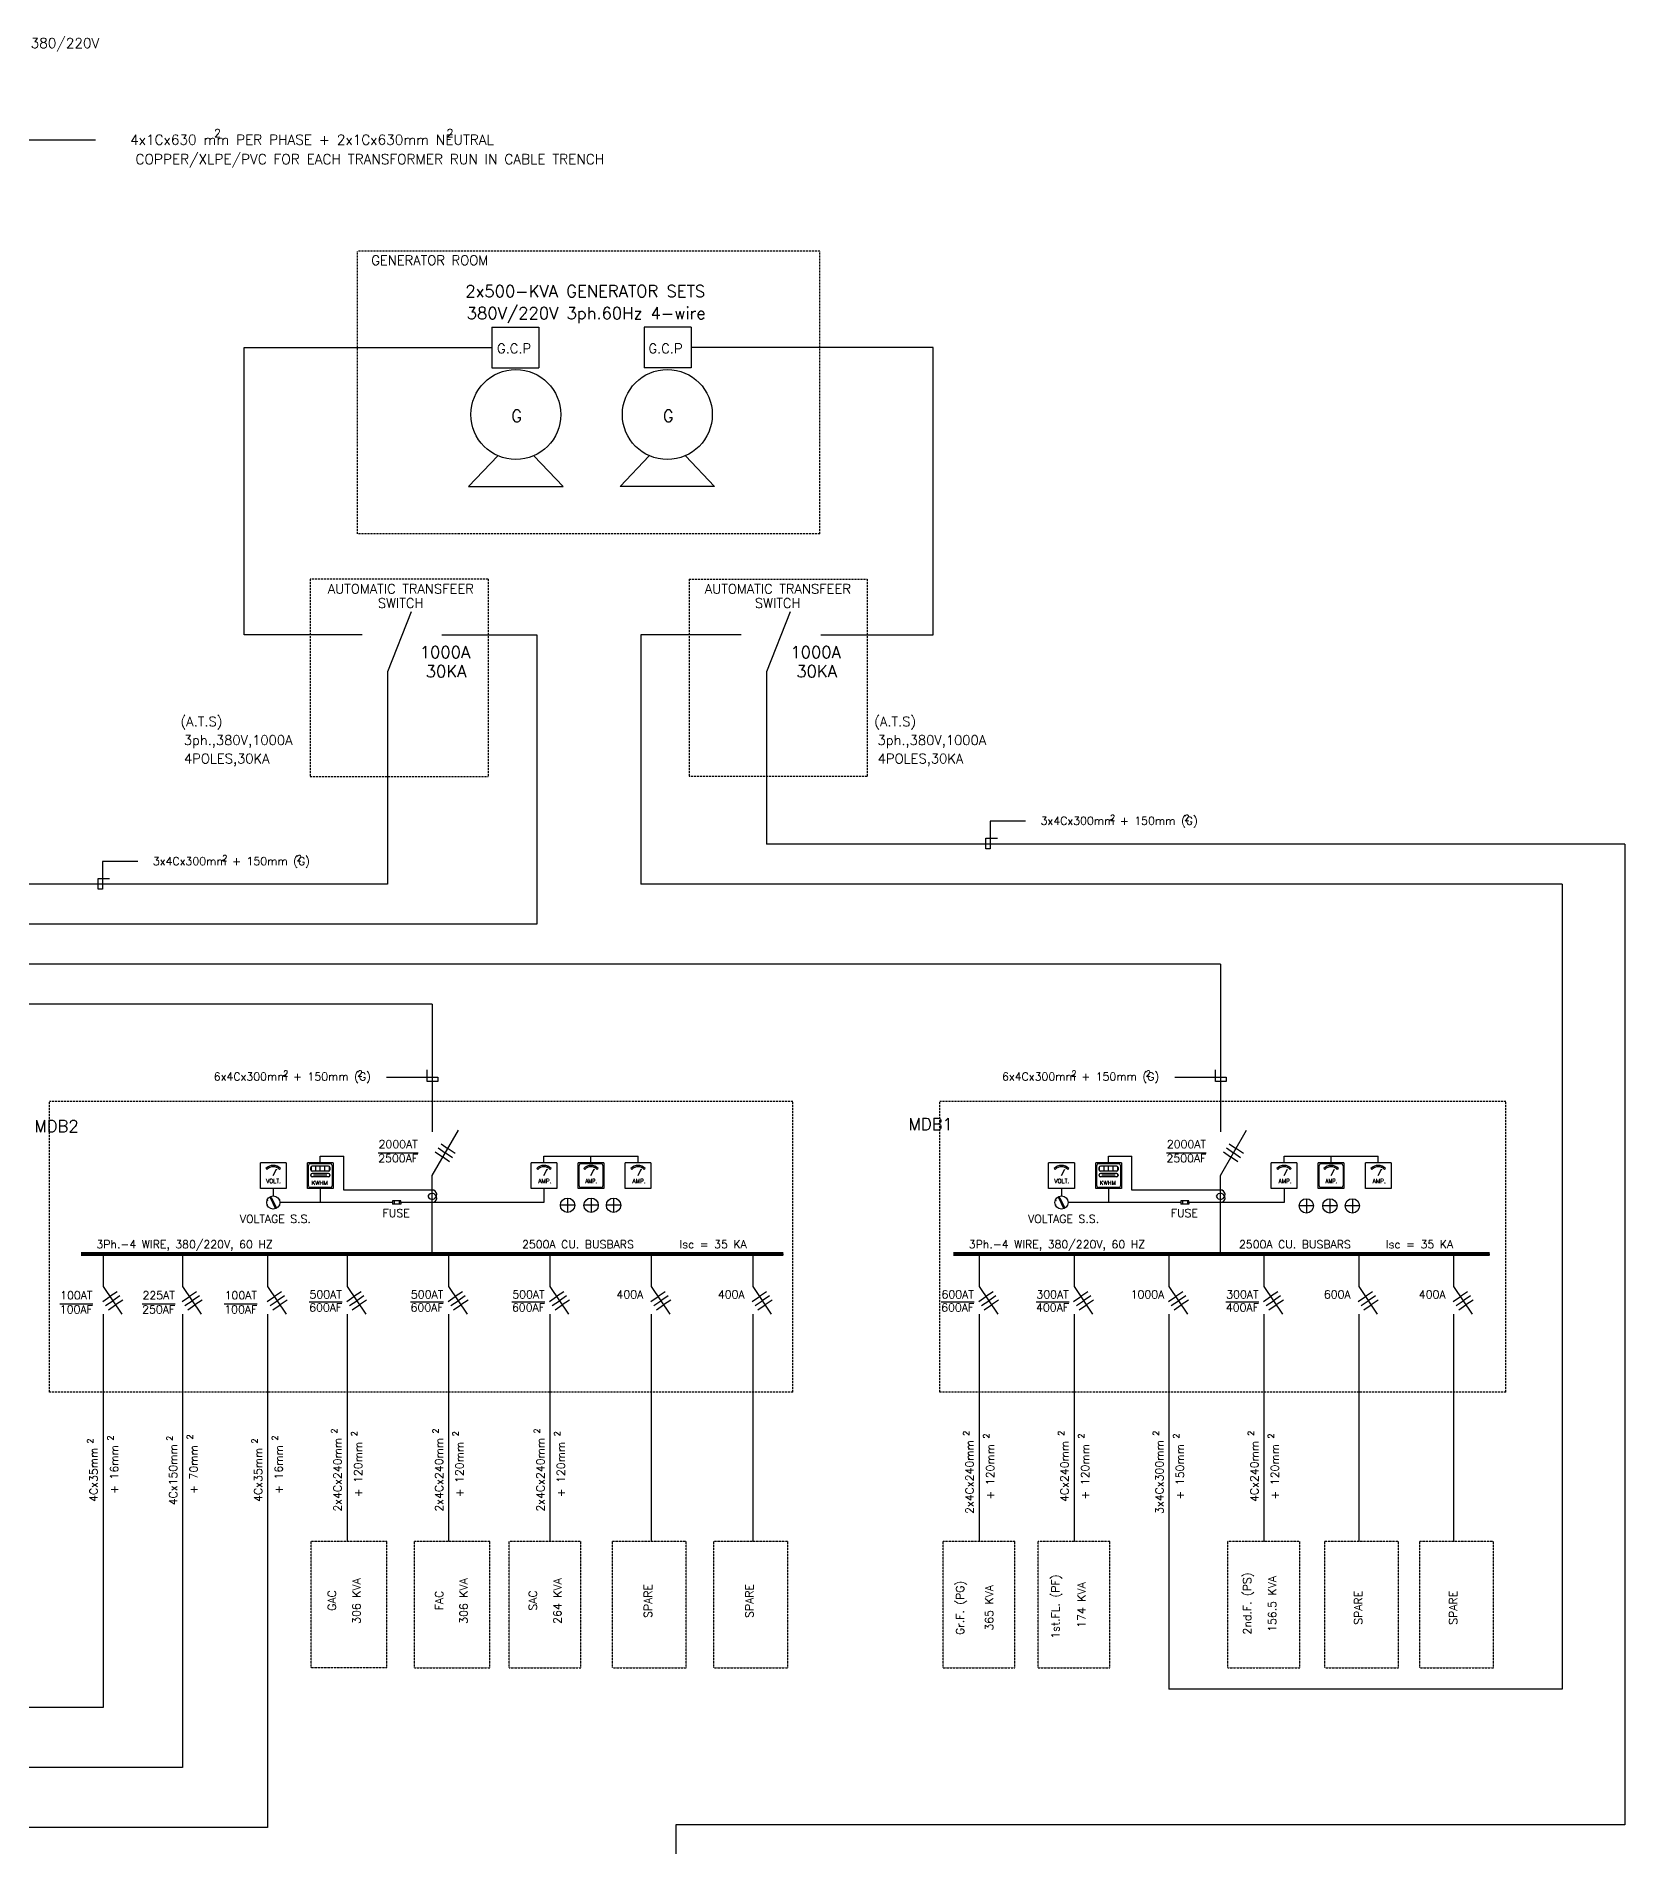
# Model space of a CAD drawing. Extents: x 20055 to 127460, y -8950 to 79188.
# Drawn here: x 87773 to 127460, y 28768 to 74011 of the extents above; entities that cross this region are included whole.
import ezdxf
from ezdxf.enums import TextEntityAlignment as Align

# ---------------------------------------------------------------- set-up
doc = ezdxf.new("R2010")
doc.units = 0
doc.header["$MEASUREMENT"] = 0
doc.linetypes.add('DASHED', pattern=[0.75, 0.5, -0.25])
for name, color, linetype in [('DB', 4, 'CONTINUOUS'), ('GRID-NO', 1, 'CONTINUOUS'), ('TEXT', 200, 'CONTINUOUS'), ('WIRE', 4, 'CONTINUOUS')]:
    doc.layers.add(name, color=color, linetype=linetype)
doc.styles.add('DWG', font='ROMANS.shx', dxfattribs={"width": 0.8, "height": 200})
doc.styles.add('ROMANS', font='ROMANS.shx', dxfattribs={"height": 0.4})

msp = doc.modelspace()

# ---------------------------------------------------------------- linework, layer by layer
at = {"layer": 'DB', "color": 7, "linetype": 'DASHED', "ltscale": 100}
for p, q in [((107352, 68641), (95801, 68641)), ((95801, 61579), (95801, 68641)), ((107352, 61579), (107352, 68641)), ((107352, 61579), (95801, 61579)), ((94619, 60445), (94619, 55515)), ((99064, 60445), (94619, 60445)), ((99064, 60445), (99064, 55515)), ((104089, 60445), (108535, 60445)), ((104089, 60445), (104089, 55515)), ((108535, 60445), (108535, 55515)), ((94619, 55515), (99064, 55515)), ((108535, 55515), (104089, 55515)), ((88105, 40124), (88105, 47391)), ((106674, 47391), (88105, 47391)), ((106674, 40124), (106674, 47391)), ((110346, 40124), (110346, 47391)), ((124491, 47391), (110346, 47391)), ((124491, 40124), (124491, 47391)), ((106674, 40124), (88105, 40124)), ((124491, 40124), (110346, 40124))]:
    msp.add_line(p, q, dxfattribs=at)
at = {"layer": 'DB', "color": 7, "linetype": 'DASHED'}
for p, q in [((94641, 33237), (94641, 36398)), ((96530, 36398), (94641, 36398)), ((96530, 33237), (96530, 36398)), ((99109, 36398), (97220, 36398)), ((97220, 33237), (97220, 36398)), ((99109, 33237), (99109, 36398)), ((99588, 33237), (99588, 36398)), ((101380, 36398), (99588, 36398)), ((101380, 33237), (101380, 36398)), ((102170, 33237), (102170, 36398)), ((104013, 36398), (102170, 36398)), ((104013, 33237), (104013, 36398)), ((104703, 33237), (104703, 36398)), ((106547, 36398), (104703, 36398)), ((106547, 33237), (106547, 36398)), ((110433, 33237), (110433, 36398)), ((112225, 36398), (110433, 36398)), ((112225, 33237), (112225, 36398)), ((112804, 33237), (112804, 36398)), ((114596, 36398), (112804, 36398)), ((114596, 33237), (114596, 36398)), ((119338, 36398), (117546, 36398)), ((117546, 33237), (117546, 36398)), ((119338, 33237), (119338, 36398)), ((121809, 36398), (119966, 36398)), ((119966, 33237), (119966, 36398)), ((121809, 33237), (121809, 36398)), ((122337, 33237), (122337, 36398)), ((124180, 36398), (122337, 36398)), ((124180, 33237), (124180, 36398)), ((96530, 33237), (94641, 33237)), ((97220, 33237), (99109, 33237)), ((99588, 33237), (101380, 33237)), ((102170, 33237), (104013, 33237)), ((104703, 33237), (106547, 33237)), ((110433, 33237), (112225, 33237)), ((112804, 33237), (114596, 33237)), ((117546, 33237), (119338, 33237)), ((119966, 33237), (121809, 33237)), ((122337, 33237), (124180, 33237))]:
    msp.add_line(p, q, dxfattribs=at)
at = {"layer": 'GRID-NO', "color": 11}
for p, q in [((112491, 54393), (111604, 54393)), ((90313, 53384), (89426, 53384))]:
    msp.add_line(p, q, dxfattribs=at)
for points in [[(111604, 54393), (111604, 53702), (111497, 53702), (111497, 53969), (111785, 53969)], [(89426, 53384), (89426, 52693), (89319, 52693), (89319, 52960), (89607, 52960)], [(96526, 47999), (97808, 47999), (97808, 47892), (97541, 47892), (97541, 48180)], [(116219, 47999), (117500, 47999), (117500, 47892), (117233, 47892), (117233, 48180)]]:
    msp.add_lwpolyline(points, dxfattribs=at)
at = {"layer": 'WIRE', "color": 4}
for p, q in [((99158, 66742), (99158, 65727)), ((99158, 66742), (100331, 66742)), ((100331, 66742), (100331, 65727)), ((102964, 66742), (102964, 65727)), ((104137, 66742), (102964, 66742)), ((104137, 66742), (104137, 65727)), ((92971, 66234), (99154, 66234)), ((99158, 66234), (99154, 66234)), ((104137, 66234), (104140, 66234)), ((110183, 66234), (104140, 66234)), ((99158, 65727), (100331, 65727)), ((104137, 65727), (102964, 65727)), ((99302, 63529), (98573, 62759)), ((100207, 63529), (100936, 62759)), ((103087, 63529), (102358, 62759)), ((103992, 63529), (104721, 62759)), ((98573, 62759), (100936, 62759)), ((104721, 62759), (102358, 62759)), ((97141, 59630), (96548, 58127)), ((106611, 59630), (106018, 58127)), ((100280, 59050), (100280, 51824)), ((102874, 59050), (102874, 52824)), ((127460, 53824), (127460, 29320)), ((125892, 52824), (125892, 32704)), ((117358, 50824), (117358, 46636)), ((97665, 49824), (97665, 46636)), ((97665, 45542), (98321, 46675)), ((117358, 45542), (118013, 46675)), ((97816, 46232), (97993, 46109)), ((97887, 46336), (98064, 46212)), ((98241, 46089), (98064, 46212)), ((117509, 46232), (117686, 46109)), ((117580, 46336), (117757, 46212)), ((117933, 46089), (117757, 46212)), ((93373, 45217), (93373, 45861)), ((94015, 45861), (93373, 45861)), ((94015, 45861), (94015, 45217)), ((94549, 45217), (94549, 45861)), ((95191, 45861), (94549, 45861)), ((94574, 45284), (94574, 45794)), ((95124, 45836), (94615, 45836)), ((94870, 46026), (95454, 46026)), ((94870, 45861), (94870, 46026)), ((95166, 45794), (95166, 45284)), ((95191, 45861), (95191, 45217)), ((95454, 45179), (95454, 46026)), ((97743, 46130), (97920, 46006)), ((98097, 45883), (97920, 46006)), ((98169, 45985), (97993, 46109)), ((100136, 45217), (100136, 45861)), ((100778, 45861), (100136, 45861)), ((100457, 46026), (102808, 46026)), ((100457, 45861), (100457, 46026)), ((100778, 45861), (100778, 45217)), ((101311, 45217), (101311, 45861)), ((101953, 45861), (101311, 45861)), ((101336, 45284), (101336, 45794)), ((101887, 45836), (101378, 45836)), ((101632, 45861), (101632, 46026)), ((101929, 45794), (101929, 45284)), ((101953, 45861), (101953, 45217)), ((102487, 45217), (102487, 45861)), ((103129, 45861), (102487, 45861)), ((102808, 45861), (102808, 46026)), ((103129, 45861), (103129, 45217)), ((113066, 45217), (113066, 45861)), ((113708, 45861), (113066, 45861)), ((113708, 45861), (113708, 45217)), ((114241, 45217), (114241, 45861)), ((114883, 45861), (114241, 45861)), ((114266, 45284), (114266, 45794)), ((114817, 45836), (114308, 45836)), ((114562, 46026), (115146, 46026)), ((114562, 45861), (114562, 46026)), ((114859, 45794), (114859, 45284)), ((114883, 45861), (114883, 45217)), ((115146, 45179), (115146, 46026)), ((117436, 46130), (117613, 46006)), ((117789, 45883), (117613, 46006)), ((117862, 45985), (117686, 46109)), ((118627, 45217), (118627, 45861)), ((119269, 45861), (118627, 45861)), ((118948, 46026), (121299, 46026)), ((118948, 45861), (118948, 46026)), ((119269, 45861), (119269, 45217)), ((119802, 45217), (119802, 45861)), ((120444, 45861), (119802, 45861)), ((119827, 45284), (119827, 45794)), ((120378, 45836), (119869, 45836)), ((120123, 45861), (120123, 46026)), ((120420, 45794), (120420, 45284)), ((120444, 45861), (120444, 45217)), ((120978, 45217), (120978, 45861)), ((121620, 45861), (120978, 45861)), ((121299, 45861), (121299, 46026)), ((121620, 45861), (121620, 45217)), ((97665, 43579), (97665, 45542)), ((117358, 43579), (117358, 45542)), ((94015, 45217), (93373, 45217)), ((93541, 44922), (93557, 44916)), ((93562, 44804), (93546, 44797)), ((93626, 45016), (93633, 45000)), ((93629, 44975), (93633, 45000)), ((93629, 44975), (93736, 44745)), ((93633, 45000), (93655, 44987)), ((93655, 44987), (93762, 44757)), ((93694, 45217), (93694, 45031)), ((93752, 45021), (93746, 45005)), ((93845, 44935), (93829, 44928)), ((93835, 44817), (93851, 44811)), ((96677, 44866), (93861, 44866)), ((95191, 45217), (94549, 45217)), ((95124, 45242), (94615, 45242)), ((94870, 45217), (94870, 44866)), ((97665, 45179), (95454, 45179)), ((96879, 44908), (96677, 44908)), ((96677, 44908), (96677, 44823)), ((96879, 44823), (96677, 44823)), ((96715, 44908), (96715, 44823)), ((96842, 44908), (96842, 44823)), ((96879, 44866), (96879, 44908)), ((100457, 44866), (96879, 44866)), ((96879, 44866), (96879, 44823)), ((97665, 44866), (96879, 44866)), ((100778, 45217), (100136, 45217)), ((100457, 45217), (100457, 44866)), ((101226, 44798), (100869, 44798)), ((101048, 44976), (101048, 44619)), ((101953, 45217), (101311, 45217)), ((101887, 45242), (101378, 45242)), ((101814, 44798), (101456, 44798)), ((101635, 44976), (101635, 44619)), ((102376, 44798), (102018, 44798)), ((102197, 44976), (102197, 44619)), ((103129, 45217), (102487, 45217)), ((113708, 45217), (113066, 45217)), ((113233, 44922), (113250, 44916)), ((113255, 44804), (113239, 44797)), ((113318, 45016), (113326, 45000)), ((113322, 44975), (113326, 45000)), ((113322, 44975), (113429, 44745)), ((113326, 45000), (113347, 44987)), ((113347, 44987), (113455, 44757)), ((113387, 45217), (113387, 45031)), ((113445, 45021), (113439, 45005)), ((113538, 44935), (113522, 44928)), ((113527, 44817), (113544, 44811)), ((116370, 44866), (113554, 44866)), ((114883, 45217), (114241, 45217)), ((114817, 45242), (114308, 45242)), ((114562, 45217), (114562, 44866)), ((117358, 45179), (115146, 45179)), ((116572, 44908), (116370, 44908)), ((116370, 44908), (116370, 44823)), ((116572, 44823), (116370, 44823)), ((116407, 44908), (116407, 44823)), ((116534, 44908), (116534, 44823)), ((116572, 44866), (116572, 44908)), ((118948, 44866), (116572, 44866)), ((117358, 44866), (116572, 44866)), ((116572, 44866), (116572, 44823)), ((119269, 45217), (118627, 45217)), ((118948, 45217), (118948, 44866)), ((119504, 44961), (119504, 44604)), ((120444, 45217), (119802, 45217)), ((120378, 45242), (119869, 45242)), ((120092, 44961), (120092, 44604)), ((120654, 44961), (120654, 44604)), ((121620, 45217), (120978, 45217)), ((93644, 44728), (93638, 44712)), ((93736, 44745), (93758, 44733)), ((93758, 44733), (93762, 44757)), ((93758, 44733), (93765, 44717)), ((113337, 44728), (113331, 44712)), ((113429, 44745), (113451, 44733)), ((113451, 44733), (113455, 44757)), ((113451, 44733), (113458, 44717)), ((119683, 44783), (119326, 44783)), ((120271, 44783), (119913, 44783)), ((120832, 44783), (120475, 44783)), ((89446, 43579), (89446, 42770)), ((91430, 43579), (91430, 42770)), ((94392, 43579), (93000, 43579)), ((93555, 43579), (93555, 42770)), ((94392, 43579), (106440, 43579)), ((95540, 43579), (95540, 42770)), ((98073, 43579), (98073, 42770)), ((100606, 43579), (100606, 42770)), ((103140, 43579), (103140, 42770)), ((105673, 43579), (105673, 42770)), ((111329, 43579), (111329, 42770)), ((113700, 43579), (113700, 42770)), ((114287, 43579), (124087, 43579)), ((116071, 43579), (116071, 42770)), ((118442, 43579), (118442, 42770)), ((120813, 43579), (120813, 42770)), ((123184, 43579), (123184, 42770)), ((89446, 42770), (89910, 42074)), ((89794, 42636), (89615, 42517)), ((89865, 42532), (89685, 42413)), ((91430, 42770), (91895, 42074)), ((91778, 42636), (91599, 42517)), ((91849, 42532), (91670, 42413)), ((93555, 42770), (94020, 42074)), ((93903, 42636), (93724, 42517)), ((93974, 42532), (93795, 42413)), ((95540, 42770), (96004, 42074)), ((95888, 42636), (95709, 42517)), ((95958, 42532), (95779, 42413)), ((98073, 42770), (98537, 42074)), ((98421, 42636), (98242, 42517)), ((98492, 42532), (98312, 42413)), ((100606, 42770), (101071, 42074)), ((100954, 42636), (100775, 42517)), ((101025, 42532), (100846, 42413)), ((103140, 42770), (103604, 42074)), ((103488, 42636), (103308, 42517)), ((103558, 42532), (103379, 42413)), ((105673, 42770), (106137, 42074)), ((106021, 42636), (105842, 42517)), ((106092, 42532), (105912, 42413)), ((111329, 42770), (111794, 42074)), ((111677, 42636), (111498, 42517)), ((111748, 42532), (111569, 42413)), ((113700, 42770), (114165, 42074)), ((114048, 42636), (113869, 42517)), ((114119, 42532), (113940, 42413)), ((116071, 42770), (116536, 42074)), ((116419, 42636), (116240, 42517)), ((116490, 42532), (116311, 42413)), ((118442, 42770), (118907, 42074)), ((118790, 42636), (118611, 42517)), ((118861, 42532), (118681, 42413)), ((120813, 42770), (121277, 42074)), ((121161, 42636), (120982, 42517)), ((121232, 42532), (121052, 42413)), ((123184, 42770), (123648, 42074)), ((123532, 42636), (123353, 42517)), ((123603, 42532), (123423, 42413)), ((89435, 42397), (89615, 42517)), ((89506, 42293), (89685, 42413)), ((89575, 42188), (89754, 42308)), ((89934, 42427), (89754, 42308)), ((91420, 42397), (91599, 42517)), ((91490, 42293), (91670, 42413)), ((91559, 42188), (91739, 42308)), ((91918, 42427), (91739, 42308)), ((93545, 42397), (93724, 42517)), ((93616, 42293), (93795, 42413)), ((93685, 42188), (93864, 42308)), ((94043, 42427), (93864, 42308)), ((95529, 42397), (95709, 42517)), ((95600, 42293), (95779, 42413)), ((95669, 42188), (95848, 42308)), ((96027, 42427), (95848, 42308)), ((98063, 42397), (98242, 42517)), ((98133, 42293), (98312, 42413)), ((98202, 42188), (98381, 42308)), ((98561, 42427), (98381, 42308)), ((100596, 42397), (100775, 42517)), ((100666, 42293), (100846, 42413)), ((100735, 42188), (100915, 42308)), ((101094, 42427), (100915, 42308)), ((103129, 42397), (103308, 42517)), ((103200, 42293), (103379, 42413)), ((103269, 42188), (103448, 42308)), ((103627, 42427), (103448, 42308)), ((105662, 42397), (105842, 42517)), ((105733, 42293), (105912, 42413)), ((105802, 42188), (105981, 42308)), ((106161, 42427), (105981, 42308)), ((111319, 42397), (111498, 42517)), ((111390, 42293), (111569, 42413)), ((111459, 42188), (111638, 42308)), ((111817, 42427), (111638, 42308)), ((113690, 42397), (113869, 42517)), ((113760, 42293), (113940, 42413)), ((113829, 42188), (114009, 42308)), ((114188, 42427), (114009, 42308)), ((116061, 42397), (116240, 42517)), ((116131, 42293), (116311, 42413)), ((116200, 42188), (116380, 42308)), ((116559, 42427), (116380, 42308)), ((118432, 42397), (118611, 42517)), ((118502, 42293), (118681, 42413)), ((118571, 42188), (118750, 42308)), ((118930, 42427), (118750, 42308)), ((120802, 42397), (120982, 42517)), ((120873, 42293), (121052, 42413)), ((120942, 42188), (121121, 42308)), ((121301, 42427), (121121, 42308)), ((123173, 42397), (123353, 42517)), ((123244, 42293), (123423, 42413)), ((123313, 42188), (123492, 42308)), ((123671, 42427), (123492, 42308)), ((89446, 42074), (89446, 32250)), ((91430, 42074), (91430, 30750)), ((93555, 42074), (93555, 29250)), ((95540, 42074), (95540, 36398)), ((98073, 42074), (98073, 36398)), ((100606, 42074), (100606, 36398)), ((103140, 42074), (103140, 36398)), ((105673, 42074), (105673, 36398)), ((111329, 42074), (111329, 36398)), ((113700, 42074), (113700, 36398)), ((116071, 42074), (116071, 32704)), ((118442, 42074), (118442, 36398)), ((120813, 42074), (120813, 36398)), ((123184, 42074), (123184, 36398)), ((125892, 32704), (116071, 32704)), ((103749, 29320), (103749, 27531))]:
    msp.add_line(p, q, dxfattribs=at)
at = {"layer": 'WIRE'}
for p, q in [((92971, 59050), (92971, 66234)), ((110183, 59050), (110183, 66234)), ((95918, 59050), (92971, 59050)), ((97904, 59050), (100280, 59050)), ((105388, 59050), (102874, 59050)), ((107374, 59050), (110183, 59050)), ((96548, 58127), (96548, 52824)), ((106018, 58127), (106018, 53824))]:
    msp.add_line(p, q, dxfattribs=at)
at = {"layer": 'WIRE', "color": 4, "linetype": 'Continuous'}
for p, q in [((127460, 53824), (106018, 53824)), ((96548, 52824), (20189, 52824)), ((125892, 52824), (102874, 52824)), ((100280, 51824), (21189, 51824)), ((117358, 50824), (85081, 50824)), ((97665, 49824), (78966, 49824)), ((89446, 32250), (69387, 32250)), ((91430, 30750), (83430, 30750)), ((93555, 29250), (85555, 29250)), ((127460, 29320), (103749, 29320))]:
    msp.add_line(p, q, dxfattribs=at)
at = {"layer": 'WIRE', "color": 11}
for p, q in [((93514, 45720), (93539, 45695)), ((93550, 45717), (93556, 45709)), ((93566, 45731), (93573, 45722)), ((93586, 45741), (93591, 45732)), ((93604, 45761), (93611, 45742)), ((93628, 45759), (93632, 45749)), ((93649, 45764), (93652, 45754)), ((93675, 45768), (93675, 45758)), ((93694, 45539), (93777, 45697)), ((93695, 45758), (93695, 45779)), ((93715, 45768), (93715, 45758)), ((93741, 45764), (93738, 45754)), ((93762, 45759), (93758, 45749)), ((93767, 45686), (93780, 45704)), ((93773, 45682), (93780, 45704)), ((93786, 45761), (93779, 45742)), ((93804, 45741), (93799, 45732)), ((93824, 45731), (93817, 45722)), ((93840, 45717), (93834, 45709)), ((93850, 45695), (93875, 45720)), ((94633, 45681), (94633, 45740)), ((94647, 45662), (94647, 45759)), ((95073, 45774), (94666, 45774)), ((94759, 45662), (94759, 45759)), ((94870, 45662), (94870, 45759)), ((94981, 45662), (94981, 45759)), ((95092, 45759), (95092, 45662)), ((95107, 45740), (95107, 45681)), ((100276, 45720), (100301, 45695)), ((100313, 45717), (100319, 45709)), ((100329, 45731), (100336, 45722)), ((100349, 45741), (100354, 45732)), ((100366, 45761), (100374, 45742)), ((100391, 45759), (100394, 45749)), ((100412, 45764), (100414, 45754)), ((100438, 45768), (100438, 45758)), ((100457, 45758), (100458, 45779)), ((100457, 45539), (100539, 45697)), ((100478, 45768), (100477, 45758)), ((100503, 45764), (100501, 45754)), ((100524, 45759), (100521, 45749)), ((100530, 45686), (100543, 45704)), ((100536, 45682), (100543, 45704)), ((100549, 45761), (100542, 45742)), ((100566, 45741), (100561, 45732)), ((100586, 45731), (100580, 45722)), ((100603, 45717), (100596, 45709)), ((100613, 45695), (100638, 45720)), ((101452, 45720), (101477, 45695)), ((101488, 45717), (101495, 45709)), ((101504, 45731), (101511, 45722)), ((101524, 45741), (101529, 45732)), ((101542, 45761), (101549, 45742)), ((101567, 45759), (101570, 45749)), ((101587, 45764), (101590, 45754)), ((101613, 45768), (101613, 45758)), ((101632, 45539), (101715, 45697)), ((101633, 45758), (101633, 45779)), ((101653, 45768), (101653, 45758)), ((101679, 45764), (101677, 45754)), ((101700, 45759), (101696, 45749)), ((101705, 45686), (101718, 45704)), ((101711, 45682), (101718, 45704)), ((101724, 45761), (101717, 45742)), ((101742, 45741), (101737, 45732)), ((101762, 45731), (101755, 45722)), ((101778, 45717), (101772, 45709)), ((101788, 45695), (101813, 45720)), ((102627, 45720), (102652, 45695)), ((102663, 45717), (102670, 45709)), ((102680, 45731), (102686, 45722)), ((102700, 45741), (102705, 45732)), ((102717, 45761), (102725, 45742)), ((102742, 45759), (102745, 45749)), ((102763, 45764), (102765, 45754)), ((102789, 45768), (102789, 45758)), ((102808, 45758), (102809, 45779)), ((102808, 45539), (102890, 45697)), ((102829, 45768), (102828, 45758)), ((102854, 45764), (102852, 45754)), ((102875, 45759), (102872, 45749)), ((102881, 45686), (102894, 45704)), ((102887, 45682), (102894, 45704)), ((102900, 45761), (102892, 45742)), ((102917, 45741), (102912, 45732)), ((102937, 45731), (102931, 45722)), ((102954, 45717), (102947, 45709)), ((102963, 45695), (102988, 45720)), ((113206, 45720), (113231, 45695)), ((113243, 45717), (113249, 45709)), ((113259, 45731), (113266, 45722)), ((113279, 45741), (113284, 45732)), ((113296, 45761), (113304, 45742)), ((113321, 45759), (113324, 45749)), ((113342, 45764), (113344, 45754)), ((113368, 45768), (113368, 45758)), ((113387, 45758), (113388, 45779)), ((113387, 45539), (113469, 45697)), ((113408, 45768), (113407, 45758)), ((113433, 45764), (113431, 45754)), ((113454, 45759), (113451, 45749)), ((113460, 45686), (113473, 45704)), ((113466, 45682), (113473, 45704)), ((113479, 45761), (113472, 45742)), ((113496, 45741), (113491, 45732)), ((113516, 45731), (113510, 45722)), ((113533, 45717), (113526, 45709)), ((113543, 45695), (113568, 45720)), ((114325, 45681), (114325, 45740)), ((114340, 45662), (114340, 45759)), ((114766, 45774), (114359, 45774)), ((114451, 45662), (114451, 45759)), ((114562, 45662), (114562, 45759)), ((114674, 45662), (114674, 45759)), ((114785, 45759), (114785, 45662)), ((114799, 45740), (114799, 45681)), ((118767, 45720), (118792, 45695)), ((118804, 45717), (118810, 45709)), ((118820, 45731), (118827, 45722)), ((118840, 45741), (118845, 45732)), ((118857, 45761), (118865, 45742)), ((118882, 45759), (118885, 45749)), ((118903, 45764), (118905, 45754)), ((118929, 45768), (118929, 45758)), ((118948, 45758), (118949, 45779)), ((118948, 45539), (119030, 45697)), ((118969, 45768), (118968, 45758)), ((118994, 45764), (118992, 45754)), ((119015, 45759), (119012, 45749)), ((119021, 45686), (119034, 45704)), ((119027, 45682), (119034, 45704)), ((119040, 45761), (119033, 45742)), ((119057, 45741), (119052, 45732)), ((119077, 45731), (119071, 45722)), ((119094, 45717), (119087, 45709)), ((119104, 45695), (119129, 45720)), ((119943, 45720), (119968, 45695)), ((119979, 45717), (119986, 45709)), ((119995, 45731), (120002, 45722)), ((120015, 45741), (120020, 45732)), ((120033, 45761), (120040, 45742)), ((120058, 45759), (120061, 45749)), ((120078, 45764), (120081, 45754)), ((120104, 45768), (120104, 45758)), ((120123, 45539), (120206, 45697)), ((120124, 45758), (120124, 45779)), ((120144, 45768), (120144, 45758)), ((120170, 45764), (120168, 45754)), ((120191, 45759), (120187, 45749)), ((120196, 45686), (120209, 45704)), ((120202, 45682), (120209, 45704)), ((120215, 45761), (120208, 45742)), ((120233, 45741), (120228, 45732)), ((120253, 45731), (120246, 45722)), ((120269, 45717), (120263, 45709)), ((120279, 45695), (120304, 45720)), ((121118, 45720), (121143, 45695)), ((121154, 45717), (121161, 45709)), ((121171, 45731), (121177, 45722)), ((121191, 45741), (121196, 45732)), ((121208, 45761), (121216, 45742)), ((121233, 45759), (121236, 45749)), ((121254, 45764), (121256, 45754)), ((121280, 45768), (121280, 45758)), ((121299, 45758), (121300, 45779)), ((121299, 45539), (121381, 45697)), ((121320, 45768), (121319, 45758)), ((121345, 45764), (121343, 45754)), ((121366, 45759), (121363, 45749)), ((121372, 45686), (121385, 45704)), ((121378, 45682), (121385, 45704)), ((121391, 45761), (121383, 45742)), ((121408, 45741), (121403, 45732)), ((121428, 45731), (121422, 45722)), ((121445, 45717), (121438, 45709)), ((121454, 45695), (121479, 45720)), ((93694, 45539), (93695, 45539)), ((93694, 45539), (93694, 45539)), ((93773, 45690), (93767, 45686)), ((93773, 45690), (93773, 45682)), ((94633, 45540), (94633, 45557)), ((94647, 45548), (94647, 45550)), ((95073, 45647), (94666, 45647)), ((95073, 45591), (94666, 45591)), ((95073, 45507), (94666, 45507)), ((95036, 45548), (94702, 45548)), ((95092, 45550), (95092, 45548)), ((95107, 45557), (95107, 45540)), ((100457, 45539), (100457, 45539)), ((100457, 45539), (100457, 45539)), ((100536, 45690), (100530, 45686)), ((100536, 45690), (100536, 45682)), ((101632, 45539), (101633, 45539)), ((101632, 45539), (101632, 45539)), ((101711, 45690), (101705, 45686)), ((101711, 45690), (101711, 45682)), ((102808, 45539), (102808, 45539)), ((102808, 45539), (102808, 45539)), ((102887, 45690), (102881, 45686)), ((102887, 45690), (102887, 45682)), ((113387, 45539), (113387, 45539)), ((113387, 45539), (113387, 45539)), ((113466, 45690), (113460, 45686)), ((113466, 45690), (113466, 45682)), ((114325, 45540), (114325, 45557)), ((114340, 45548), (114340, 45550)), ((114766, 45647), (114359, 45647)), ((114766, 45591), (114359, 45591)), ((114766, 45507), (114359, 45507)), ((114729, 45548), (114395, 45548)), ((114785, 45550), (114785, 45548)), ((114799, 45557), (114799, 45540)), ((118948, 45539), (118948, 45539)), ((118948, 45539), (118948, 45539)), ((119027, 45690), (119021, 45686)), ((119027, 45690), (119027, 45682)), ((120123, 45539), (120124, 45539)), ((120123, 45539), (120123, 45539)), ((120202, 45690), (120196, 45686)), ((120202, 45690), (120202, 45682)), ((121299, 45539), (121299, 45539)), ((121299, 45539), (121299, 45539)), ((121378, 45690), (121372, 45686)), ((121378, 45690), (121378, 45682))]:
    msp.add_line(p, q, dxfattribs=at)
at = {"layer": 'WIRE', "color": 0}
for points in [[(89258, 71417), (78742, 71417), (78742, 71229), (79227, 71229), (79227, 71740)], [(88809, 71417), (84858, 71417), (84858, 71229), (85342, 71229), (85342, 71740)]]:
    msp.add_lwpolyline(points, dxfattribs=at)
at = {"layer": 'WIRE', "color": 11}
for points, const_width in [([(93696, 45539, -1), (93693, 45539, -1)], 2.52), ([(93695, 45539, -1), (93694, 45539, -1)], 1.05), ([(100458, 45539, -1), (100455, 45539, -1)], 2.52), ([(100457, 45539, -1), (100456, 45539, -1)], 1.05), ([(101633, 45539, -1), (101631, 45539, -1)], 2.52), ([(101633, 45539, -1), (101632, 45539, -1)], 1.05), ([(102809, 45539, -1), (102806, 45539, -1)], 2.52), ([(102808, 45539, -1), (102807, 45539, -1)], 1.05), ([(113388, 45539, -1), (113386, 45539, -1)], 2.52), ([(113387, 45539, -1), (113386, 45539, -1)], 1.05), ([(118949, 45539, -1), (118946, 45539, -1)], 2.52), ([(118948, 45539, -1), (118947, 45539, -1)], 1.05), ([(120124, 45539, -1), (120122, 45539, -1)], 2.52), ([(120124, 45539, -1), (120123, 45539, -1)], 1.05), ([(121300, 45539, -1), (121297, 45539, -1)], 2.52), ([(121299, 45539, -1), (121298, 45539, -1)], 1.05)]:
    msp.add_lwpolyline(points, format="xyb", close=True, dxfattribs=dict(at, const_width=const_width))
at = {"layer": 'WIRE', "color": 4}
for points in [[(88890, 43579, 100, 100, 0), (106440, 43579, 25.6, 25.6, 0)], [(124087, 43579, 100, 100, 0), (110685, 43579, 25.6, 25.6, 0)]]:
    msp.add_lwpolyline(points, format="xyseb", dxfattribs=at)
at = {"layer": 'WIRE', "color": 4, "const_width": 25.6}
for points in [[(88890, 43579), (106440, 43579)], [(110685, 43579), (124087, 43579)]]:
    msp.add_lwpolyline(points, dxfattribs=at)
at = {"layer": 'WIRE', "color": 4}
for centre, radius in [((99755, 64557), 1124), ((103540, 64557), 1124), ((93696, 44866), 165), ((101048, 44798), 179), ((101635, 44798), 179), ((102197, 44798), 179), ((113389, 44866), 165), ((119504, 44783), 179), ((120092, 44783), 179), ((120654, 44783), 179)]:
    msp.add_circle(centre, radius, dxfattribs=at)
at = {"layer": 'WIRE', "color": 11}
for centre, radius, start, end in [((93694, 45539), 256, 45.0803, 134.9197), ((93694, 45539), 220, 45.0803, 134.9197), ((94666, 45740), 33.5, 90, 180), ((95073, 45740), 33.5, 360, 90), ((100457, 45539), 256, 45.0803, 134.9197), ((100457, 45539), 220, 45.0803, 134.9197), ((101632, 45539), 256, 45.0803, 134.9197), ((101632, 45539), 220, 45.0803, 134.9197), ((102808, 45539), 256, 45.0803, 134.9197), ((102808, 45539), 220, 45.0803, 134.9197), ((113387, 45539), 256, 45.0803, 134.9197), ((113387, 45539), 220, 45.0803, 134.9197), ((114359, 45740), 33.5, 90, 180), ((114766, 45740), 33.5, 360, 90), ((118948, 45539), 256, 45.0803, 134.9197), ((118948, 45539), 220, 45.0803, 134.9197), ((120123, 45539), 256, 45.0803, 134.9197), ((120123, 45539), 220, 45.0803, 134.9197), ((121299, 45539), 256, 45.0803, 134.9197), ((121299, 45539), 220, 45.0803, 134.9197), ((94666, 45681), 33.5, 180, 270), ((94666, 45557), 33.5, 90, 180), ((94666, 45540), 33.5, 180, 270), ((95073, 45681), 33.5, 270, 0), ((95073, 45557), 33.5, 0, 90), ((95073, 45540), 33.5, 270, 0), ((114359, 45681), 33.5, 180, 270), ((114359, 45557), 33.5, 90, 180), ((114359, 45540), 33.5, 180, 270), ((114766, 45681), 33.5, 270, 0), ((114766, 45557), 33.5, 0, 90), ((114766, 45540), 33.5, 270, 0)]:
    msp.add_arc(centre, radius, start, end, dxfattribs=at)
at = {"layer": 'WIRE', "color": 4}
for centre, radius, start, end in [((94615, 45794), 41.9, 90, 180), ((95124, 45794), 41.9, 360, 90), ((101378, 45794), 41.9, 90, 180), ((101887, 45794), 41.9, 360, 90), ((114308, 45794), 41.9, 90, 180), ((114817, 45794), 41.9, 360, 90), ((119869, 45794), 41.9, 90, 180), ((120378, 45794), 41.9, 360, 90), ((94615, 45284), 41.9, 180, 270), ((95124, 45284), 41.9, 270, 0), ((101378, 45284), 41.9, 180, 270), ((101887, 45284), 41.9, 270, 0), ((114308, 45284), 41.9, 180, 270), ((114817, 45284), 41.9, 270, 0), ((119869, 45284), 41.9, 180, 270), ((120378, 45284), 41.9, 270, 0), ((97665, 45064), 115, 201.2775, 90), ((97665, 44981), 115, 270, 158.7225), ((117358, 45064), 115, 201.2775, 90), ((117358, 44981), 115, 270, 158.7225)]:
    msp.add_arc(centre, radius, start, end, dxfattribs=at)

# ---------------------------------------------------------------- texts
at = {"layer": 'GRID-NO', "color": 4, "style": 'ROMANS'}
for s, height, p in [('13.8 KV-380/220V', 250, (86016, 73713)), ('GENERATOR ROOM ', 240, (96144, 68291)), (' (A.T.S)', 240, (91212, 56766)), (' (A.T.S)', 240, (108543, 56766)), ('3ph.,380V,1000A', 240, (91460, 56301)), ('3ph.,380V,1000A', 240, (108791, 56301)), ('4POLES,30KA', 240, (91465, 55840)), ('4POLES,30KA', 240, (108796, 55840))]:
    msp.add_text(s, height=height, dxfattribs=at).set_placement(p)
at = {"layer": 'GRID-NO', "color": 4}
for s, height, style, p in [('4x1Cx630 mm PER PHASE + 2x1Cx630mm NEUTRAL', 250, 'ROMANS', (94662, 71425)), ('2', 200, 'ROMANS', (92303, 71586)), ('2', 200, 'ROMANS', (98110, 71586)), ('COPPER/XLPE/PVC FOR EACH TRANSFORMER RUN IN CABLE TRENCH', 250, 'ROMANS', (96109, 70920)), ('2x500-KVA GENERATOR SETS', 300, 'ROMANS', (101489, 67640)), ('380V/220V 3ph.60Hz 4-wire', 300, 'ROMANS', (101512, 67068)), ('G.C.P', 240, 'ROMANS', (99711, 66208)), ('G.C.P', 240, 'ROMANS', (103496, 66208)), ('G', 300, 'ROMANS', (99776, 64521)), ('G', 300, 'ROMANS', (103562, 64521)), ('AUTOMATIC TRANSFEER ', 240, 'ROMANS', (96964, 60202)), ('AUTOMATIC TRANSFEER ', 240, 'ROMANS', (106384, 60202)), ('SWITCH', 240, 'ROMANS', (96880, 59846)), ('SWITCH', 240, 'ROMANS', (106299, 59846)), ('1000A ', 300, 'ROMANS', (98089, 58620)), ('1000A ', 300, 'ROMANS', (107347, 58620)), ('30KA', 300, 'ROMANS', (98011, 58141)), ('30KA', 300, 'ROMANS', (107270, 58141)), ('3x4Cx300mm + 150mm (G)', 200, 'DWG', (114829, 54391)), ('2', 150, 'DWG', (114664, 54480)), ('2', 150, 'DWG', (116521, 54480)), ('3x4Cx300mm + 150mm (G)', 200, 'DWG', (92651, 53382)), ('2', 150, 'DWG', (92485, 53470)), ('2', 150, 'DWG', (94343, 53470)), ('6x4Cx300mm + 150mm (G)', 200, 'DWG', (94173, 47999)), ('2', 150, 'DWG', (94007, 48088)), ('2', 150, 'DWG', (95864, 48088)), ('6x4Cx300mm + 150mm (G)', 200, 'DWG', (113865, 47999)), ('2', 150, 'DWG', (113700, 48088)), ('2', 150, 'DWG', (115557, 48088))]:
    msp.add_text(s, height=height, dxfattribs=dict(at, style=style)).set_placement(p, align=Align.MIDDLE)
at = {"layer": 'GRID-NO', "color": 4, "style": 'DWG'}
for s, height, p in [('2', 150, (89120, 38908)), ('2', 150, (89625, 38983)), ('2', 150, (91104, 38974)), ('2', 150, (91609, 39009)), ('2', 150, (93230, 38908)), ('2', 150, (93734, 38983)), ('2', 150, (95214, 39158)), ('2x4Cx240mm', 200, (95302, 38063)), ('2', 150, (95718, 39088)), ('2', 150, (97747, 39158)), ('2x4Cx240mm', 200, (97836, 38063)), ('2', 150, (98252, 39088)), ('2', 150, (100281, 39158)), ('2x4Cx240mm', 200, (100369, 38063)), ('2', 150, (100785, 39088)), ('2', 150, (111004, 39101)), ('2', 150, (111508, 39031)), ('2', 150, (113375, 39101)), ('2', 150, (113879, 39031)), ('2', 150, (115745, 39101)), ('2', 150, (116250, 39031)), ('2', 150, (118116, 39101)), ('2', 150, (118621, 39031)), ('4Cx35mm', 200, (89208, 38063)), ('+ 16mm', 200, (89721, 38194)), ('4Cx150mm', 200, (91193, 38063)), ('+ 70mm', 200, (91706, 38194)), ('4Cx35mm', 200, (93318, 38063)), ('+ 16mm', 200, (93831, 38194)), ('+ 120mm', 200, (95815, 38194)), ('+ 120mm', 200, (98348, 38194)), ('+ 120mm', 200, (100882, 38194)), ('2x4Cx240mm', 200, (111092, 38006)), ('+ 120mm', 200, (111605, 38137)), ('4Cx240mm', 200, (113463, 38147)), ('+ 120mm', 200, (113976, 38137)), ('3x4Cx300mm', 200, (115834, 38006)), ('+ 150mm', 200, (116346, 38137)), ('4Cx240mm', 200, (118205, 38147)), ('+ 120mm', 200, (118717, 38137)), ('306 KVA', 200, (95774, 34909)), ('306 KVA', 200, (98451, 34909)), ('264 KVA', 200, (100793, 34909)), ('SPARE', 200, (103057, 34909)), ('SPARE', 200, (105591, 34909)), ('Gr.F. (PG)', 200, (110867, 34739)), ('365 KVA', 200, (111581, 34739)), ('1st.FL. (PF)', 200, (113250, 34768)), ('174 KVA', 200, (113884, 34808)), ('2nd.F. (PS)', 200, (118039, 34848)), ('156.5 KVA', 200, (118653, 34836)), ('GAC', 200, (95161, 34921)), ('FAC', 200, (97838, 34921)), ('SAC', 200, (100180, 34921)), ('SPARE', 200, (120801, 34739)), ('SPARE', 200, (123172, 34739))]:
    msp.add_text(s, height=height, rotation=90, dxfattribs=at).set_placement(p, align=Align.MIDDLE)
at = {"layer": 'TEXT', "color": 4, "style": 'ROMANS'}
for s, height, p in [('                     MDB2', 300, (83031, 46624)), ('                     MDB1', 300, (104869, 46677)), ('VOLTAGE S.S.', 200, (92860, 44356)), ('VOLTAGE S.S.', 200, (112552, 44356)), ('3Ph.-4 WIRE, 380/220V, 60 HZ', 200, (89276, 43722)), ('2500A CU. BUSBARS', 200, (99910, 43722)), ('Isc = 35 KA', 200, (103844, 43722)), ('3Ph.-4 WIRE, 380/220V, 60 HZ', 200, (111071, 43722)), ('2500A CU. BUSBARS', 200, (117821, 43722)), ('Isc = 35 KA', 200, (121491, 43722))]:
    msp.add_text(s, height=height, dxfattribs=at).set_placement(p)
for s, p in [('2000AT', (96815, 46325)), ('2000AT', (116508, 46325)), ('%%O2500AF', (96815, 45972)), ('%%O2500AF', (116508, 45972)), ('FUSE', (96765, 44602)), ('FUSE', (116458, 44602)), ('100AT', (88774, 42548)), ('225AT', (90832, 42548)), ('100AT', (92883, 42548)), ('500AT', (95004, 42570)), ('500AT', (97537, 42570)), ('500AT', (100070, 42570)), ('400A', (102604, 42570)), ('400A', (105137, 42570)), ('600AT', (110793, 42570)), ('300AT', (113164, 42570)), ('1000A', (115535, 42570)), ('300AT', (117906, 42570)), ('600A', (120277, 42570)), ('400A', (122648, 42570)), ('%%O100AF', (88774, 42195)), ('%%O250AF', (90832, 42195)), ('%%O100AF', (92883, 42195)), ('%%O600AF', (95004, 42243)), ('%%O600AF', (97537, 42243)), ('%%O600AF', (100070, 42243)), ('%%O600AF', (110793, 42243)), ('%%O400AF', (113164, 42243)), ('%%O400AF', (117906, 42243))]:
    msp.add_text(s, height=200, dxfattribs=at).set_placement(p, align=Align.MIDDLE)
at = {"layer": 'WIRE', "color": 11, "style": 'DWG'}
for s, p in [('VOLT.', (93515, 45352)), ('KWHM', (94649, 45305)), ('AMP.', (100318, 45352)), ('AMP.', (102669, 45352)), ('VOLT.', (113208, 45352)), ('KWHM', (114341, 45305)), ('AMP.', (118809, 45352)), ('AMP.', (121160, 45352))]:
    msp.add_text(s, height=104.8, dxfattribs=at).set_placement(p)
at = {"layer": 'WIRE', "color": 11, "style": 'DWG', "width": 0.8}
for p in [(101493, 45352), (119984, 45352)]:
    msp.add_text('AMP.', height=104.8, dxfattribs=at).set_placement(p)

doc.saveas('drawing.dxf')
